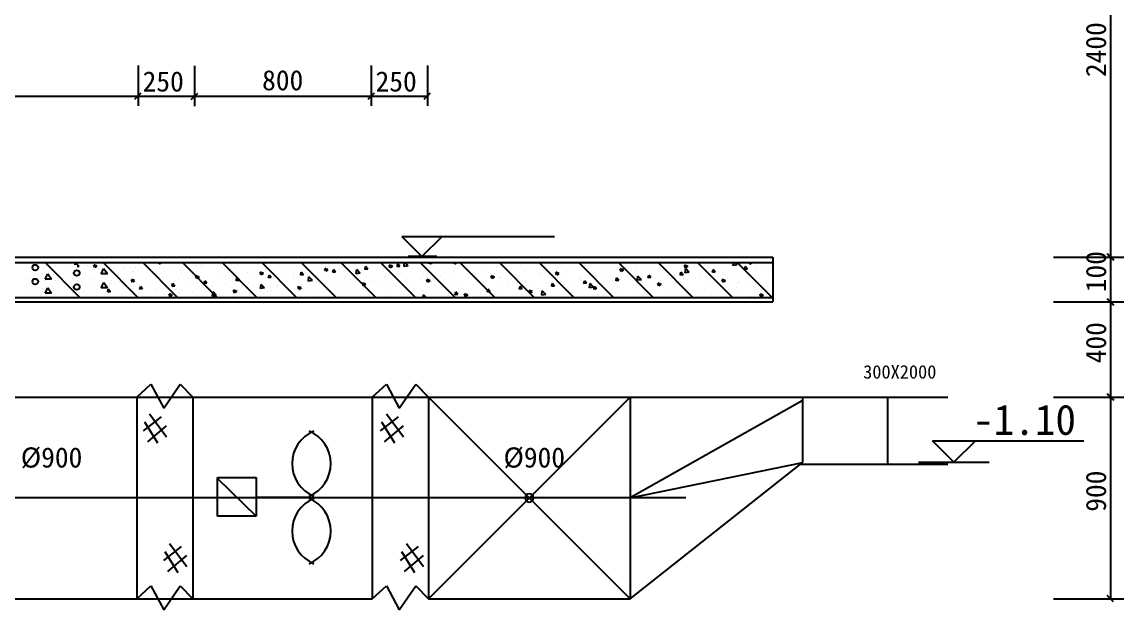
# Model space of a CAD drawing. Header units: metres. Extents: x 3364277 to 3396190, y 2270616 to 2304026.
# Drawn here: x 3379806 to 3396189, y 2279656 to 2288401 of the extents above; entities that cross this region are included whole.
import ezdxf

# ---------------------------------------------------------------- set-up
doc = ezdxf.new("R2010")
doc.units = ezdxf.units.M
doc.layers.add('PUB_DIM', color=3, linetype='Continuous')

# ---------------------------------------------------------------- blocks, each defined once
blk = doc.blocks.new('DI')
blk.add_lwpolyline([(-70.71, -70.71), (70.71, 70.71)])

msp = doc.modelspace()

# ---------------------------------------------------------------- linework, layer by layer
for p, q in [((3395990.26, 2288591.47), (3395988.96, 2283212.61)), ((3381530.24, 2287754.64), (3381530.24, 2287156.54)), ((3382370.24, 2287747.97), (3382370.24, 2287149.87)), ((3384996.91, 2287754.64), (3384996.91, 2287156.54)), ((3385833.57, 2287754.64), (3385833.57, 2287156.54)), ((3378511.91, 2287300.47), (3384996.91, 2287300.47)), ((3383356.91, 2287300.47), (3385833.57, 2287300.47)), ((3385452.24, 2285211.3), (3387721.41, 2285211.3)), ((3385452.24, 2285211.3), (3385752.24, 2284911.3)), ((3385752.24, 2284911.3), (3386052.24, 2285211.3)), ((3376862.27, 2284905.55), (3390967.66, 2284905.55)), ((3390967.66, 2284817.93), (3377595.6, 2284817.93)), ((3380666.36, 2284304.73), (3380153.16, 2284817.93)), ((3380597.68, 2284787.94), (3380601.13, 2284817.64)), ((3380653.04, 2284763.46), (3380601.11, 2284817.58)), ((3381529.84, 2284304.73), (3381016.63, 2284817.93)), ((3381078.48, 2284802.37), (3381078.48, 2284802.37)), ((3382119.09, 2284304.73), (3381605.89, 2284817.93)), ((3381844.03, 2284801.04), (3381838.36, 2284817.93)), ((3381869.15, 2284817.93), (3381844, 2284800.96)), ((3382129.93, 2284817.49), (3382129.93, 2284817.49)), ((3382708.35, 2284304.73), (3382195.15, 2284817.93)), ((3382489.66, 2284789.13), (3382489.66, 2284789.13)), ((3382759.75, 2284795.06), (3382759.75, 2284795.06)), ((3383297.6, 2284304.73), (3382784.4, 2284817.93)), ((3382836.42, 2284810.78), (3382836.42, 2284810.78)), ((3383003.31, 2284788.81), (3383003.31, 2284788.81)), ((3383115.63, 2284810.1), (3383115.63, 2284810.1)), ((3383886.86, 2284304.73), (3383373.66, 2284817.93)), ((3383426.99, 2284802.04), (3383426.99, 2284802.04)), ((3383835.66, 2284802.89), (3383835.66, 2284802.89)), ((3384476.11, 2284304.73), (3383962.91, 2284817.93)), ((3385065.37, 2284304.73), (3384552.17, 2284817.93)), ((3385654.63, 2284304.73), (3385141.42, 2284817.93)), ((3385383.35, 2284762.45), (3385391.06, 2284804.24)), ((3385423.18, 2284765.86), (3385391.04, 2284804.16)), ((3385485.84, 2284766.99), (3385491.77, 2284817.93)), ((3385545.11, 2284776.12), (3385504.99, 2284817.93)), ((3385531.87, 2284795.59), (3385531.87, 2284795.59)), ((3385971.81, 2284911.3), (3385548.99, 2284911.3)), ((3386243.88, 2284304.73), (3385730.68, 2284817.93)), ((3385732.21, 2284799.39), (3385732.21, 2284799.39)), ((3385901.35, 2284807.69), (3385861.5, 2284804.21)), ((3385861.53, 2284804.29), (3385864.04, 2284817.93)), ((3385901.35, 2284807.69), (3385892.76, 2284817.93)), ((3386236.52, 2284799.59), (3386230.37, 2284817.93)), ((3386263.8, 2284817.93), (3386236.5, 2284799.51)), ((3386833.14, 2284304.73), (3386319.93, 2284817.93)), ((3386435.25, 2284816.69), (3386435.25, 2284816.69)), ((3387422.39, 2284304.73), (3386909.19, 2284817.93)), ((3388011.65, 2284304.73), (3387498.45, 2284817.93)), ((3388600.9, 2284304.73), (3388087.7, 2284817.93)), ((3388360.08, 2284803.13), (3388360.08, 2284803.13)), ((3389190.16, 2284304.73), (3388676.96, 2284817.93)), ((3389779.41, 2284304.73), (3389266.21, 2284817.93)), ((3390368.67, 2284304.73), (3389855.47, 2284817.93)), ((3390286.56, 2284789.36), (3390286.56, 2284789.36)), ((3390291.69, 2284810.3), (3390291.69, 2284810.3)), ((3390437.18, 2284788.78), (3390377.89, 2284779.59)), ((3390377.91, 2284779.66), (3390382.36, 2284817.93)), ((3390437.18, 2284788.78), (3390409.22, 2284817.93)), ((3390957.93, 2284304.73), (3390444.72, 2284817.93)), ((3390629.01, 2284798.14), (3390622.37, 2284817.93)), ((3390658.45, 2284817.93), (3390628.99, 2284798.06)), ((3390967.66, 2284905.55), (3390967.66, 2284238.06)), ((3395139.91, 2284905.55), (3396188.96, 2284905.55)), ((3395139.95, 2284905.55), (3396188.96, 2284905.55)), ((3395988.96, 2284904.89), (3395988.96, 2284238.73)), ((3379968.24, 2284757.41), (3379968.24, 2284757.41)), ((3380110.14, 2284650.27), (3380110.14, 2284650.27)), ((3380134.91, 2284757.41), (3380134.91, 2284757.41)), ((3380150.39, 2284573.97), (3380190.59, 2284654.33)), ((3380190.59, 2284654.33), (3380244.2, 2284573.97)), ((3380276.81, 2284650.27), (3380276.81, 2284650.27)), ((3380301.58, 2284757.41), (3380301.58, 2284757.41)), ((3380468.24, 2284757.41), (3380468.24, 2284757.41)), ((3380653.04, 2284763.46), (3380626.31, 2284759.31)), ((3380634.91, 2284757.41), (3380634.91, 2284757.41)), ((3380776.01, 2284777.84), (3380776.01, 2284777.84)), ((3380801.58, 2284757.41), (3380801.58, 2284757.41)), ((3380919.08, 2284769.94), (3380872.4, 2284787.86)), ((3380885.94, 2284747.65), (3380872.42, 2284787.93)), ((3380919.08, 2284769.94), (3380885.92, 2284747.57)), ((3380941.07, 2284730.63), (3380941.07, 2284730.63)), ((3380968.24, 2284757.41), (3380968.24, 2284757.41)), ((3380980.34, 2284719.88), (3380980.34, 2284719.88)), ((3380981.32, 2284654.33), (3381021.53, 2284734.69)), ((3381075.14, 2284654.33), (3380981.32, 2284654.33)), ((3381021.53, 2284734.69), (3381075.14, 2284654.33)), ((3381068.69, 2284756.04), (3381068.69, 2284756.04)), ((3381107.74, 2284730.63), (3381107.74, 2284730.63)), ((3381112.75, 2284735.16), (3381112.75, 2284735.16)), ((3381134.91, 2284757.41), (3381134.91, 2284757.41)), ((3381330.97, 2284769.12), (3381330.97, 2284769.12)), ((3381336.23, 2284734.92), (3381336.23, 2284734.92)), ((3381455.04, 2284688.22), (3381455.04, 2284688.22)), ((3381457.48, 2284689.3), (3381457.48, 2284689.3)), ((3381497.86, 2284747.15), (3381497.86, 2284747.15)), ((3381692.11, 2284749.95), (3381692.11, 2284749.95)), ((3381801.3, 2284638.24), (3381801.3, 2284638.24)), ((3381918.9, 2284691.72), (3381918.9, 2284691.72)), ((3382047.99, 2284764.99), (3382047.99, 2284764.99)), ((3382171.38, 2284658.48), (3382171.38, 2284658.48)), ((3382338.28, 2284636.51), (3382338.28, 2284636.51)), ((3382437.31, 2284608.31), (3382390.63, 2284626.23)), ((3382404.17, 2284586.02), (3382390.66, 2284626.3)), ((3382403.87, 2284780.03), (3382403.87, 2284780.03)), ((3382472.22, 2284770.55), (3382472.22, 2284770.55)), ((3382818.48, 2284720.56), (3382818.48, 2284720.56)), ((3382878.46, 2284722.4), (3382878.46, 2284722.4)), ((3383155.22, 2284677.88), (3383155.22, 2284677.88)), ((3383267.25, 2284655.66), (3383267.25, 2284655.66)), ((3383395.4, 2284661.7), (3383348.72, 2284679.62)), ((3383362.26, 2284639.41), (3383348.74, 2284679.7)), ((3383395.4, 2284661.7), (3383362.24, 2284639.34)), ((3383424.35, 2284733.38), (3383424.35, 2284733.38)), ((3383470.66, 2284595.11), (3383478.37, 2284636.9)), ((3383510.48, 2284598.52), (3383478.34, 2284636.82)), ((3383497.51, 2284630.94), (3383497.51, 2284630.94)), ((3383676.83, 2284700.14), (3383676.83, 2284700.14)), ((3383815.78, 2284735.3), (3383815.78, 2284735.3)), ((3383843.73, 2284678.17), (3383843.73, 2284678.17)), ((3383988.66, 2284640.36), (3383948.81, 2284636.87)), ((3383948.83, 2284636.95), (3383956.54, 2284678.73)), ((3383988.66, 2284640.36), (3383956.52, 2284678.66)), ((3384172.4, 2284760.21), (3384172.4, 2284760.21)), ((3384204.57, 2284668.56), (3384204.57, 2284668.56)), ((3384353.49, 2284715.1), (3384306.81, 2284733.01)), ((3384320.35, 2284692.8), (3384306.83, 2284733.09)), ((3384353.49, 2284715.1), (3384320.32, 2284692.73)), ((3384466.83, 2284682.19), (3384426.98, 2284678.7)), ((3384427.01, 2284678.78), (3384434.71, 2284720.57)), ((3384466.83, 2284682.19), (3384434.69, 2284720.49)), ((3384514.69, 2284713.27), (3384514.69, 2284713.27)), ((3384833.61, 2284665.78), (3384774.32, 2284656.58)), ((3384774.35, 2284656.65), (3384781.71, 2284719.96)), ((3384833.61, 2284665.78), (3384781.69, 2284719.89)), ((3384860.95, 2284663.28), (3384860.95, 2284663.28)), ((3384945, 2284724.02), (3384905.16, 2284720.54)), ((3384905.18, 2284720.62), (3384912.89, 2284762.4)), ((3384945, 2284724.02), (3384912.87, 2284762.33)), ((3384929.8, 2284775.03), (3384929.8, 2284775.03)), ((3385182.28, 2284741.79), (3385182.28, 2284741.79)), ((3385311.57, 2284768.49), (3385264.89, 2284786.41)), ((3385278.43, 2284746.2), (3385264.92, 2284786.48)), ((3385311.57, 2284768.49), (3385278.41, 2284746.12)), ((3385349.18, 2284719.82), (3385349.18, 2284719.82)), ((3385423.18, 2284765.86), (3385383.33, 2284762.37)), ((3385545.11, 2284776.12), (3385485.82, 2284766.93)), ((3385770.21, 2284664.39), (3385770.21, 2284664.39)), ((3385878.13, 2284745.61), (3385878.13, 2284745.61)), ((3386022.7, 2284631.15), (3386022.7, 2284631.15)), ((3386121, 2284732.66), (3386121, 2284732.66)), ((3386214.86, 2284702.93), (3386214.86, 2284702.93)), ((3386509.79, 2284665.92), (3386509.79, 2284665.92)), ((3386557.15, 2284655.99), (3386557.15, 2284655.99)), ((3386687.73, 2284783.45), (3386687.73, 2284783.45)), ((3386829.81, 2284606.86), (3386783.13, 2284624.78)), ((3386796.67, 2284584.57), (3386783.15, 2284624.85)), ((3386854.63, 2284761.48), (3386854.63, 2284761.48)), ((3387160.15, 2284634.84), (3387160.15, 2284634.84)), ((3387232.04, 2284785.26), (3387232.04, 2284785.26)), ((3387275.66, 2284706.05), (3387275.66, 2284706.05)), ((3387516.04, 2284649.87), (3387516.04, 2284649.87)), ((3387528.15, 2284672.81), (3387528.15, 2284672.81)), ((3387541.98, 2284765.75), (3387541.98, 2284765.75)), ((3387574.33, 2284738.32), (3387574.33, 2284738.32)), ((3387695.04, 2284650.83), (3387695.04, 2284650.83)), ((3387787.89, 2284660.25), (3387741.21, 2284678.17)), ((3387754.75, 2284637.96), (3387741.24, 2284678.25)), ((3387787.89, 2284660.25), (3387754.73, 2284637.88)), ((3387871.92, 2284664.91), (3387871.92, 2284664.91)), ((3387920.59, 2284688.33), (3387920.59, 2284688.33)), ((3387930.77, 2284699.01), (3387930.77, 2284699.01)), ((3388227.8, 2284679.95), (3388227.8, 2284679.95)), ((3388257.33, 2284645.65), (3388257.33, 2284645.65)), ((3388319.56, 2284632.28), (3388319.56, 2284632.28)), ((3388479.3, 2284778.65), (3388479.3, 2284778.65)), ((3388583.68, 2284694.98), (3388583.68, 2284694.98)), ((3388745.98, 2284713.64), (3388699.3, 2284731.56)), ((3388712.84, 2284691.35), (3388699.32, 2284731.64)), ((3388745.98, 2284713.64), (3388712.82, 2284691.27)), ((3388781.11, 2284747.7), (3388781.11, 2284747.7)), ((3388868.1, 2284711.92), (3388868.1, 2284711.92)), ((3388937.77, 2284770.66), (3388937.77, 2284770.66)), ((3388939.56, 2284710.02), (3388939.56, 2284710.02)), ((3389033.6, 2284714.46), (3389033.6, 2284714.46)), ((3389116.24, 2284595.67), (3389123.95, 2284637.46)), ((3389156.06, 2284599.08), (3389123.93, 2284637.38)), ((3389154.88, 2284635.51), (3389154.88, 2284635.51)), ((3389200.49, 2284692.49), (3389200.49, 2284692.49)), ((3389256.89, 2284645.18), (3389256.89, 2284645.18)), ((3389274.51, 2284727.98), (3389274.51, 2284727.98)), ((3389295.44, 2284725.06), (3389295.44, 2284725.06)), ((3389510.76, 2284650.54), (3389510.76, 2284650.54)), ((3389634.24, 2284640.91), (3389594.39, 2284637.42)), ((3389594.41, 2284637.51), (3389602.12, 2284679.29)), ((3389634.24, 2284640.91), (3389602.1, 2284679.21)), ((3389616.8, 2284681.04), (3389616.8, 2284681.04)), ((3389621.52, 2284637.06), (3389621.52, 2284637.06)), ((3389651.33, 2284740.09), (3389651.33, 2284740.09)), ((3389704.06, 2284767.03), (3389657.39, 2284784.95)), ((3389670.93, 2284744.75), (3389657.41, 2284785.03)), ((3389725.69, 2284678.44), (3389666.39, 2284669.24)), ((3389666.42, 2284669.31), (3389673.78, 2284732.63)), ((3389704.06, 2284767.03), (3389670.9, 2284744.67)), ((3389725.69, 2284678.44), (3389673.76, 2284732.56)), ((3389866.64, 2284665.58), (3389866.64, 2284665.58)), ((3389963.06, 2284631.05), (3389963.06, 2284631.05)), ((3390007.21, 2284755.13), (3390007.21, 2284755.13)), ((3390112.41, 2284682.75), (3390072.56, 2284679.26)), ((3390072.59, 2284679.34), (3390080.3, 2284721.13)), ((3390112.41, 2284682.75), (3390080.27, 2284721.05)), ((3390222.52, 2284680.62), (3390222.52, 2284680.62)), ((3390363.09, 2284770.17), (3390363.09, 2284770.17)), ((3390539.05, 2284756.12), (3390539.05, 2284756.12)), ((3390590.59, 2284724.58), (3390550.74, 2284721.09)), ((3390550.76, 2284721.18), (3390558.47, 2284762.96)), ((3390590.58, 2284724.58), (3390558.45, 2284762.88)), ((3390578.41, 2284695.65), (3390578.41, 2284695.65)), ((3390633.98, 2284763.36), (3390633.98, 2284763.36)), ((3390705.94, 2284734.15), (3390705.94, 2284734.15)), ((3390718.97, 2284785.2), (3390718.97, 2284785.2)), ((3390784.52, 2284776.01), (3390784.52, 2284776.01)), ((3390934.29, 2284710.69), (3390934.29, 2284710.69)), ((3379884.91, 2284590.75), (3379884.91, 2284590.75)), ((3379968.24, 2284549.14), (3379968.24, 2284549.14)), ((3380051.58, 2284590.75), (3380051.58, 2284590.75)), ((3380134.91, 2284549.14), (3380134.91, 2284549.14)), ((3380244.2, 2284573.97), (3380147.57, 2284573.97)), ((3380218.24, 2284590.75), (3380218.24, 2284590.75)), ((3380301.58, 2284549.14), (3380301.58, 2284549.14)), ((3380384.91, 2284590.75), (3380384.91, 2284590.75)), ((3380468.24, 2284549.14), (3380468.24, 2284549.14)), ((3380551.58, 2284590.75), (3380551.58, 2284590.75)), ((3380634.91, 2284549.14), (3380634.91, 2284549.14)), ((3380718.24, 2284590.75), (3380718.24, 2284590.75)), ((3380801.58, 2284549.14), (3380801.58, 2284549.14)), ((3380832.83, 2284594.85), (3380832.83, 2284594.85)), ((3380884.91, 2284590.75), (3380884.91, 2284590.75)), ((3380941.07, 2284522.35), (3380941.07, 2284522.35)), ((3380968.24, 2284549.14), (3380968.24, 2284549.14)), ((3380981.32, 2284446.05), (3381021.53, 2284526.41)), ((3381021.53, 2284526.41), (3381075.14, 2284446.05)), ((3381051.58, 2284590.75), (3381051.58, 2284590.75)), ((3381107.74, 2284522.35), (3381107.74, 2284522.35)), ((3381120.86, 2284513.23), (3381120.86, 2284513.23)), ((3381134.91, 2284549.14), (3381134.91, 2284549.14)), ((3381218.24, 2284590.75), (3381218.24, 2284590.75)), ((3381253.86, 2284539.42), (3381253.86, 2284539.42)), ((3381479.23, 2284554.92), (3381432.55, 2284572.84)), ((3381446.09, 2284532.63), (3381432.57, 2284572.91)), ((3381479.23, 2284554.92), (3381446.06, 2284532.55)), ((3381463.15, 2284466.29), (3381463.15, 2284466.29)), ((3381506.35, 2284506.18), (3381506.35, 2284506.18)), ((3381557.97, 2284427.77), (3381565.67, 2284469.56)), ((3381597.79, 2284431.18), (3381565.65, 2284469.48)), ((3381673.24, 2284484.21), (3381673.24, 2284484.21)), ((3381846.27, 2284622.56), (3381846.27, 2284622.56)), ((3382075.96, 2284473.02), (3382036.12, 2284469.53)), ((3382036.14, 2284469.6), (3382043.85, 2284511.39)), ((3382075.96, 2284473.02), (3382043.82, 2284511.32)), ((3382138.04, 2284595.56), (3382138.04, 2284595.56)), ((3382235.06, 2284555.83), (3382235.06, 2284555.83)), ((3382437.31, 2284608.31), (3382404.15, 2284585.94)), ((3382480.33, 2284548.62), (3382480.33, 2284548.62)), ((3382554.14, 2284514.85), (3382514.29, 2284511.36)), ((3382514.31, 2284511.44), (3382522.02, 2284553.23)), ((3382554.14, 2284514.85), (3382522, 2284553.15)), ((3382623.85, 2284489.09), (3382623.85, 2284489.09)), ((3382759.31, 2284581.08), (3382759.31, 2284581.08)), ((3382826.59, 2284498.63), (3382826.59, 2284498.63)), ((3383032.31, 2284556.69), (3382992.46, 2284553.2)), ((3382992.49, 2284553.27), (3383000.19, 2284595.06)), ((3383032.31, 2284556.69), (3383000.17, 2284594.99)), ((3383011.8, 2284547.84), (3383011.8, 2284547.84)), ((3383178.69, 2284525.87), (3383178.69, 2284525.87)), ((3383245.46, 2284469.44), (3383245.46, 2284469.44)), ((3383351.36, 2284435.95), (3383358.72, 2284499.27)), ((3383410.63, 2284445.08), (3383358.7, 2284499.2)), ((3383510.48, 2284598.52), (3383470.64, 2284595.03)), ((3383599.73, 2284470.44), (3383599.73, 2284470.44)), ((3383601.34, 2284484.47), (3383601.34, 2284484.47)), ((3383656.04, 2284588.92), (3383656.04, 2284588.92)), ((3383843.77, 2284580.96), (3383843.77, 2284580.96)), ((3383955.55, 2284446.68), (3383908.87, 2284464.6)), ((3383922.41, 2284424.39), (3383908.89, 2284464.68)), ((3383957.22, 2284499.51), (3383957.22, 2284499.51)), ((3384044.83, 2284522.19), (3384044.83, 2284522.19)), ((3384122.12, 2284555.43), (3384062.83, 2284546.23)), ((3384062.85, 2284546.3), (3384070.22, 2284609.61)), ((3384122.12, 2284555.43), (3384070.19, 2284609.55)), ((3384180.5, 2284538.28), (3384180.5, 2284538.28)), ((3384264.76, 2284622.74), (3384264.76, 2284622.74)), ((3384313.1, 2284514.55), (3384313.1, 2284514.55)), ((3384517.25, 2284589.5), (3384517.25, 2284589.5)), ((3384522.79, 2284491.34), (3384522.79, 2284491.34)), ((3384593.36, 2284601.83), (3384593.36, 2284601.83)), ((3384668.98, 2284529.58), (3384668.98, 2284529.58)), ((3384684.14, 2284567.52), (3384684.14, 2284567.52)), ((3384913.63, 2284500.07), (3384866.95, 2284517.99)), ((3384880.5, 2284477.78), (3384866.98, 2284518.07)), ((3384913.63, 2284500.07), (3384880.47, 2284477.71)), ((3384982.15, 2284535.09), (3384982.15, 2284535.09)), ((3385024.86, 2284544.62), (3385024.86, 2284544.62)), ((3385105.17, 2284512.09), (3385105.17, 2284512.09)), ((3385197.68, 2284620.61), (3385197.68, 2284620.61)), ((3385240.18, 2284470.11), (3385240.18, 2284470.11)), ((3385357.66, 2284478.85), (3385357.66, 2284478.85)), ((3385370.94, 2284468.35), (3385370.94, 2284468.35)), ((3385380.75, 2284559.66), (3385380.75, 2284559.66)), ((3385539.97, 2284573.66), (3385539.97, 2284573.66)), ((3385596.06, 2284485.14), (3385596.06, 2284485.14)), ((3385736.63, 2284574.69), (3385736.63, 2284574.69)), ((3385871.72, 2284553.47), (3385825.04, 2284571.38)), ((3385838.58, 2284531.18), (3385825.06, 2284571.46)), ((3385871.72, 2284553.47), (3385838.56, 2284531.1)), ((3385886.23, 2284523.68), (3385886.23, 2284523.68)), ((3385951.94, 2284500.18), (3385951.94, 2284500.18)), ((3386092.51, 2284589.73), (3386092.51, 2284589.73)), ((3386189.59, 2284609.18), (3386189.59, 2284609.18)), ((3386222.97, 2284481), (3386222.97, 2284481)), ((3386307.83, 2284515.22), (3386307.83, 2284515.22)), ((3386448.39, 2284604.77), (3386448.39, 2284604.77)), ((3386610.62, 2284553.75), (3386610.62, 2284553.75)), ((3386663.71, 2284530.25), (3386663.71, 2284530.25)), ((3386829.81, 2284606.86), (3386796.64, 2284584.49)), ((3386804.27, 2284619.8), (3386804.27, 2284619.8)), ((3386863.11, 2284520.51), (3386863.11, 2284520.51)), ((3386898.58, 2284599.18), (3386898.58, 2284599.18)), ((3386903.41, 2284606.01), (3386903.41, 2284606.01)), ((3387019.59, 2284545.29), (3387019.59, 2284545.29)), ((3387030.01, 2284498.54), (3387030.01, 2284498.54)), ((3387203.55, 2284428.33), (3387211.25, 2284470.12)), ((3387243.37, 2284431.74), (3387211.23, 2284470.04)), ((3387240.15, 2284563.33), (3387240.15, 2284563.33)), ((3387287.37, 2284532.45), (3387287.37, 2284532.45)), ((3387375.47, 2284560.32), (3387375.47, 2284560.32)), ((3387582.44, 2284516.39), (3387582.44, 2284516.39)), ((3387676.16, 2284465.71), (3387676.16, 2284465.71)), ((3387721.54, 2284473.57), (3387681.7, 2284470.09)), ((3387681.72, 2284470.16), (3387689.43, 2284511.95)), ((3387721.54, 2284473.57), (3387689.4, 2284511.87)), ((3387731.35, 2284575.36), (3387731.35, 2284575.36)), ((3387928.7, 2284466.4), (3387928.7, 2284466.4)), ((3388087.23, 2284590.4), (3388087.23, 2284590.4)), ((3388116.07, 2284595.4), (3388116.07, 2284595.4)), ((3388199.72, 2284515.41), (3388159.87, 2284511.92)), ((3388159.89, 2284512), (3388167.6, 2284553.79)), ((3388199.72, 2284515.41), (3388167.58, 2284553.71)), ((3388243.43, 2284448.62), (3388250.8, 2284511.93)), ((3388302.7, 2284457.75), (3388250.77, 2284511.86)), ((3388348.04, 2284445.23), (3388301.36, 2284463.15)), ((3388314.9, 2284422.94), (3388301.38, 2284463.23)), ((3388368.56, 2284562.16), (3388368.56, 2284562.16)), ((3388443.12, 2284605.43), (3388443.12, 2284605.43)), ((3388535.46, 2284540.19), (3388535.46, 2284540.19)), ((3388599.62, 2284598.71), (3388599.62, 2284598.71)), ((3388677.89, 2284557.24), (3388638.04, 2284553.76)), ((3388638.07, 2284553.83), (3388645.78, 2284595.62)), ((3388677.89, 2284557.24), (3388645.75, 2284595.54)), ((3388708.35, 2284565.54), (3388708.35, 2284565.54)), ((3388799, 2284620.47), (3388799, 2284620.47)), ((3388945.88, 2284548.73), (3388945.88, 2284548.73)), ((3389014.19, 2284568.09), (3388954.9, 2284558.9)), ((3388954.92, 2284558.97), (3388962.29, 2284622.28)), ((3388956.49, 2284484.76), (3388956.49, 2284484.76)), ((3389014.19, 2284568.09), (3388962.27, 2284622.21)), ((3389097.14, 2284498.8), (3389097.14, 2284498.8)), ((3389156.06, 2284599.08), (3389116.22, 2284595.59)), ((3389306.13, 2284498.62), (3389259.45, 2284516.54)), ((3389272.99, 2284476.33), (3389259.47, 2284516.62)), ((3389306.13, 2284498.62), (3389272.97, 2284476.25)), ((3389282.62, 2284506.05), (3389282.62, 2284506.05)), ((3389645.68, 2284578.44), (3389645.68, 2284578.44)), ((3389874.01, 2284603.82), (3389874.01, 2284603.82)), ((3390034.47, 2284511.71), (3390034.47, 2284511.71)), ((3390040.91, 2284581.85), (3390040.91, 2284581.85)), ((3390264.21, 2284552.01), (3390217.53, 2284569.93)), ((3390231.07, 2284529.73), (3390217.56, 2284570.01)), ((3390264.21, 2284552.01), (3390231.05, 2284529.65)), ((3390299.8, 2284588.37), (3390299.8, 2284588.37)), ((3390461.94, 2284526.42), (3390461.94, 2284526.42)), ((3390642.09, 2284541.43), (3390642.09, 2284541.43)), ((3390714.43, 2284493.18), (3390714.43, 2284493.18)), ((3390881.32, 2284471.2), (3390881.32, 2284471.2)), ((3379884.91, 2284382.47), (3379884.91, 2284382.47)), ((3380051.58, 2284382.47), (3380051.58, 2284382.47)), ((3380110.14, 2284441.99), (3380110.14, 2284441.99)), ((3380244.2, 2284365.69), (3380147.57, 2284365.69)), ((3380150.39, 2284365.69), (3380190.59, 2284446.05)), ((3380190.59, 2284446.05), (3380244.2, 2284365.69)), ((3380218.24, 2284382.47), (3380218.24, 2284382.47)), ((3380276.81, 2284441.99), (3380276.81, 2284441.99)), ((3380384.91, 2284382.47), (3380384.91, 2284382.47)), ((3380551.58, 2284382.47), (3380551.58, 2284382.47)), ((3380718.24, 2284382.47), (3380718.24, 2284382.47)), ((3380884.91, 2284382.47), (3380884.91, 2284382.47)), ((3381075.14, 2284446.05), (3380981.32, 2284446.05)), ((3381051.58, 2284382.47), (3381051.58, 2284382.47)), ((3381119.62, 2284389.35), (3381079.77, 2284385.86)), ((3381079.79, 2284385.93), (3381087.5, 2284427.72)), ((3381119.62, 2284389.35), (3381087.48, 2284427.65)), ((3381096.21, 2284358.26), (3381096.21, 2284358.26)), ((3381110.17, 2284379.22), (3381110.17, 2284379.22)), ((3381218.24, 2284382.47), (3381218.24, 2284382.47)), ((3381466.05, 2284394.25), (3381466.05, 2284394.25)), ((3381597.79, 2284431.18), (3381557.94, 2284427.7)), ((3381681.37, 2284319.74), (3381681.37, 2284319.74)), ((3381809.4, 2284416.31), (3381809.4, 2284416.31)), ((3381821.93, 2284409.29), (3381821.93, 2284409.29)), ((3382039.37, 2284339.9), (3381992.7, 2284357.82)), ((3382006.24, 2284317.61), (3381992.72, 2284357.89)), ((3382039.37, 2284339.9), (3382006.21, 2284317.53)), ((3382037.25, 2284334.78), (3382037.25, 2284334.78)), ((3382094.28, 2284428.78), (3382094.28, 2284428.78)), ((3382146.14, 2284373.63), (3382146.14, 2284373.63)), ((3382177.81, 2284424.33), (3382177.81, 2284424.33)), ((3382346.76, 2284395.54), (3382346.76, 2284395.54)), ((3382393.13, 2284349.81), (3382393.13, 2284349.81)), ((3382488.43, 2284326.69), (3382488.43, 2284326.69)), ((3382513.66, 2284373.57), (3382513.66, 2284373.57)), ((3382533.69, 2284439.36), (3382533.69, 2284439.36)), ((3382699.13, 2284334.74), (3382639.84, 2284325.54)), ((3382639.86, 2284325.61), (3382647.23, 2284388.92)), ((3382699.13, 2284334.74), (3382647.21, 2284388.85)), ((3382749.01, 2284364.85), (3382749.01, 2284364.85)), ((3382889.58, 2284454.4), (3382889.58, 2284454.4)), ((3382934.69, 2284318.14), (3382934.69, 2284318.14)), ((3382997.46, 2284393.29), (3382950.78, 2284411.21)), ((3382964.32, 2284371), (3382950.81, 2284411.28)), ((3382997.46, 2284393.29), (3382964.3, 2284370.92)), ((3383012.64, 2284422.35), (3383012.64, 2284422.35)), ((3383104.89, 2284379.89), (3383104.89, 2284379.89)), ((3383163.32, 2284455.95), (3383163.32, 2284455.95)), ((3383410.63, 2284445.08), (3383351.33, 2284435.89)), ((3383401.43, 2284355.62), (3383401.43, 2284355.62)), ((3383460.77, 2284394.92), (3383460.77, 2284394.92)), ((3383505.61, 2284409.01), (3383505.61, 2284409.01)), ((3383816.65, 2284409.96), (3383816.65, 2284409.96)), ((3383851.87, 2284359.03), (3383851.87, 2284359.03)), ((3383852.21, 2284437.2), (3383852.21, 2284437.2)), ((3383955.55, 2284446.68), (3383922.39, 2284424.32)), ((3384019.11, 2284415.22), (3384019.11, 2284415.22)), ((3384172.54, 2284425), (3384172.54, 2284425)), ((3384188.61, 2284316.35), (3384188.61, 2284316.35)), ((3384433.62, 2284455.45), (3384433.62, 2284455.45)), ((3384440.14, 2284359.79), (3384440.14, 2284359.79)), ((3384528.42, 2284440.03), (3384528.42, 2284440.03)), ((3384692.63, 2284326.55), (3384692.63, 2284326.55)), ((3384822.41, 2284388.71), (3384822.41, 2284388.71)), ((3384869.05, 2284441.35), (3384869.05, 2284441.35)), ((3384884.3, 2284455.07), (3384884.3, 2284455.07)), ((3385205.79, 2284398.68), (3385205.79, 2284398.68)), ((3385211.2, 2284321.98), (3385211.2, 2284321.98)), ((3385524.56, 2284456.88), (3385524.56, 2284456.88)), ((3385548.08, 2284351.74), (3385548.08, 2284351.74)), ((3385759.73, 2284401.62), (3385759.73, 2284401.62)), ((3385769.38, 2284304.73), (3385776.73, 2284344.61)), ((3385808.85, 2284306.23), (3385776.71, 2284344.53)), ((3385808.85, 2284306.23), (3385791.63, 2284304.73)), ((3385945.59, 2284401.45), (3385945.59, 2284401.45)), ((3386148.53, 2284334.88), (3386148.53, 2284334.88)), ((3386198.08, 2284368.21), (3386198.08, 2284368.21)), ((3386287.02, 2284348.07), (3386247.18, 2284344.58)), ((3386247.2, 2284344.66), (3386254.91, 2284386.45)), ((3386287.02, 2284348.07), (3386254.88, 2284386.37)), ((3386364.97, 2284346.24), (3386364.97, 2284346.24)), ((3386431.87, 2284338.45), (3386385.19, 2284356.36)), ((3386398.73, 2284316.16), (3386385.21, 2284356.44)), ((3386431.87, 2284338.45), (3386398.71, 2284316.08)), ((3386565.26, 2284434.06), (3386565.26, 2284434.06)), ((3386765.2, 2284389.9), (3386725.35, 2284386.42)), ((3386725.37, 2284386.49), (3386733.08, 2284428.28)), ((3386765.2, 2284389.9), (3386733.06, 2284428.2)), ((3386911.52, 2284384.08), (3386911.52, 2284384.08)), ((3387243.37, 2284431.74), (3387203.52, 2284428.25)), ((3387248.26, 2284341.4), (3387248.26, 2284341.4)), ((3387389.95, 2284391.84), (3387343.28, 2284409.76)), ((3387356.82, 2284369.55), (3387343.3, 2284409.83)), ((3387389.95, 2284391.84), (3387356.79, 2284369.47)), ((3387451.04, 2284443.11), (3387451.04, 2284443.11)), ((3387591.2, 2284347.4), (3387531.91, 2284338.21)), ((3387531.94, 2284338.27), (3387539.3, 2284401.59)), ((3387591.2, 2284347.4), (3387539.28, 2284401.52)), ((3387648.67, 2284311), (3387648.67, 2284311)), ((3387703.53, 2284409.87), (3387703.53, 2284409.87)), ((3387870.42, 2284387.89), (3387870.42, 2284387.89)), ((3388004.55, 2284326.04), (3388004.55, 2284326.04)), ((3388064.95, 2284398.97), (3388064.95, 2284398.97)), ((3388302.7, 2284457.75), (3388243.41, 2284448.55)), ((3388265.44, 2284423.72), (3388265.44, 2284423.72)), ((3388291.45, 2284332.46), (3388291.45, 2284332.46)), ((3388348.04, 2284445.23), (3388314.88, 2284422.86)), ((3388360.43, 2284341.08), (3388360.43, 2284341.08)), ((3388453.75, 2284332.24), (3388453.75, 2284332.24)), ((3388607.73, 2284376.78), (3388607.73, 2284376.78)), ((3388716.32, 2284356.11), (3388716.32, 2284356.11)), ((3388953.99, 2284326.8), (3388953.99, 2284326.8)), ((3389072.2, 2284371.15), (3389072.2, 2284371.15)), ((3389208.98, 2284451.52), (3389208.98, 2284451.52)), ((3389375.87, 2284429.55), (3389375.87, 2284429.55)), ((3389428.08, 2284386.19), (3389428.08, 2284386.19)), ((3389485.93, 2284432.07), (3389485.93, 2284432.07)), ((3389624.91, 2284459.11), (3389624.91, 2284459.11)), ((3389783.96, 2284401.22), (3389783.96, 2284401.22)), ((3389796.9, 2284374.12), (3389796.9, 2284374.12)), ((3389874.72, 2284365.33), (3389874.72, 2284365.33)), ((3389971.17, 2284409.12), (3389971.17, 2284409.12)), ((3390049.39, 2284340.88), (3390049.39, 2284340.88)), ((3390139.84, 2284416.26), (3390139.84, 2284416.26)), ((3390216.29, 2284318.91), (3390216.29, 2284318.91)), ((3390307.9, 2284366.45), (3390307.9, 2284366.45)), ((3390423.26, 2284444.97), (3390423.26, 2284444.97)), ((3390495.72, 2284431.29), (3390495.72, 2284431.29)), ((3390650.19, 2284319.5), (3390650.19, 2284319.5)), ((3390824.36, 2284336.99), (3390777.68, 2284354.91)), ((3390791.22, 2284314.71), (3390777.71, 2284354.99)), ((3390824.36, 2284336.99), (3390791.2, 2284314.62)), ((3390812.05, 2284378.23), (3390812.05, 2284378.23)), ((3390851.61, 2284446.33), (3390851.61, 2284446.33)), ((3377995.6, 2284238.06), (3390967.66, 2284238.06)), ((3395139.95, 2284238.06), (3396188.96, 2284238.06)), ((3395140, 2284238.06), (3396188.96, 2284238.06)), ((3395988.96, 2284237.39), (3395988.96, 2282823.02)), ((3377995.6, 2282822.35), (3390967.66, 2282822.35)), ((3381513.94, 2282822.35), (3381513.94, 2279822.35)), ((3382347.27, 2282822.35), (3385013.94, 2282822.35)), ((3382347.27, 2282822.35), (3382347.27, 2279822.35)), ((3385013.94, 2282822.35), (3385013.94, 2279822.35)), ((3385847.27, 2282822.35), (3388847.27, 2279822.35)), ((3388847.27, 2282822.35), (3385847.27, 2279822.35)), ((3385847.27, 2282822.35), (3385847.27, 2279822.35)), ((3388847.27, 2282822.35), (3388847.27, 2279822.35)), ((3391413.94, 2281847.35), (3391413.94, 2282822.35)), ((3392680.6, 2281822.35), (3392680.6, 2282822.35)), ((3395139.79, 2282822.35), (3396188.96, 2282822.35)), ((3395139.83, 2282822.35), (3396188.96, 2282822.35)), ((3391405.6, 2282767.35), (3388847.27, 2281322.35)), ((3395988.96, 2282821.68), (3395988.96, 2279823.02)), ((3381613.94, 2282320.68), (3381880.6, 2282529.02)), ((3381702.27, 2282572.35), (3381955.6, 2282232.35)), ((3385133.94, 2282320.68), (3385400.6, 2282529.02)), ((3385222.27, 2282572.35), (3385475.6, 2282232.35)), ((3381628.94, 2282454.02), (3381822.27, 2282142.35)), ((3381673.94, 2282157.35), (3381955.6, 2282395.68)), ((3385148.94, 2282454.02), (3385342.27, 2282142.35)), ((3385193.94, 2282157.35), (3385475.6, 2282395.68)), ((3393343.42, 2282173.88), (3395593.42, 2282173.88)), ((3393661.62, 2281855.68), (3393343.42, 2282173.88)), ((3393979.81, 2282173.88), (3393661.62, 2281855.68)), ((3388847.27, 2281322.35), (3391413.94, 2281847.35)), ((3393136.62, 2281855.68), (3394186.62, 2281855.68)), ((3382710.6, 2281050.68), (3382710.6, 2281627.35)), ((3382710.6, 2281627.35), (3383285.6, 2281627.35)), ((3382710.6, 2281610.68), (3383285.6, 2281050.68)), ((3383285.6, 2281627.35), (3383285.6, 2281050.68)), ((3389677.27, 2281322.35), (3376505.6, 2281322.35)), ((3383285.6, 2281050.68), (3382710.6, 2281050.68)), ((3381912.27, 2280392.35), (3382178.94, 2280600.68)), ((3382000.6, 2280644.02), (3382253.94, 2280304.02)), ((3385432.27, 2280392.35), (3385698.94, 2280600.68)), ((3385520.6, 2280644.02), (3385773.94, 2280304.02)), ((3381927.27, 2280525.68), (3382120.6, 2280214.02)), ((3381972.27, 2280229.02), (3382253.94, 2280467.35)), ((3385447.27, 2280525.68), (3385640.6, 2280214.02)), ((3385492.27, 2280229.02), (3385773.94, 2280467.35)), ((3376862.27, 2279822.35), (3382395.6, 2279822.35)), ((3382347.27, 2279822.35), (3385013.94, 2279822.35)), ((3395139.79, 2279822.35), (3396188.96, 2279822.35))]:
    msp.add_line(p, q)
for points in [[(3390967.66, 2284817.93), (3376928.94, 2284817.93)], [(3377928.94, 2282889.02), (3377928.94, 2284304.73), (3390967.66, 2284304.73)], [(3381513.94, 2282822.35), (3381722.27, 2283015.68)], [(3381722.27, 2283015.68), (3381912.27, 2282655.68)], [(3381912.27, 2282655.68), (3382158.94, 2283015.68)], [(3382158.94, 2283015.68), (3382347.27, 2282822.35)], [(3385013.94, 2282822.35), (3385222.27, 2283015.68)], [(3385222.27, 2283015.68), (3385412.27, 2282655.68)], [(3385412.27, 2282655.68), (3385658.94, 2283015.68)], [(3385658.94, 2283015.68), (3385847.27, 2282822.35)], [(3377995.6, 2282822.35), (3381513.94, 2282822.35)], [(3385847.27, 2282822.35), (3388847.27, 2282822.35)], [(3388847.27, 2282822.35), (3393568.85, 2282822.35)], [(3388847.27, 2279822.35), (3391382.25, 2281822.35)], [(3391382.25, 2281822.35), (3393568.85, 2281822.35)], [(3384092.27, 2281330.68), (3383285.6, 2281330.68)], [(3381513.94, 2279822.35), (3381722.27, 2280015.68)], [(3381722.27, 2280015.68), (3381912.27, 2279655.68)], [(3381912.27, 2279655.68), (3382158.94, 2280015.68)], [(3382158.94, 2280015.68), (3382347.27, 2279822.35)], [(3385013.94, 2279822.35), (3385222.27, 2280015.68)], [(3385222.27, 2280015.68), (3385412.27, 2279655.68)], [(3385412.27, 2279655.68), (3385658.94, 2280015.68)], [(3385658.94, 2280015.68), (3385847.27, 2279822.35)], [(3377995.6, 2279822.35), (3381513.94, 2279822.35)], [(3385847.27, 2279822.35), (3388847.27, 2279822.35)]]:
    msp.add_lwpolyline(points)
msp.add_lwpolyline([(3387284.56, 2281322.35, 1), (3387409.98, 2281322.35, 1)], format="xyb", close=True)
for centre in [(3380002.96, 2284748.08), (3380619.46, 2284667.72), (3380002.96, 2284539.8), (3380619.46, 2284459.44)]:
    msp.add_circle(centre, 42.36)
for centre, start, end in [((3384348.04, 2281832.35), 112.99, 247.01), ((3383869.84, 2281832.35), 292.99, 67.01), ((3384348.04, 2280829.02), 112.99, 247.01), ((3383869.84, 2280829.02), 292.99, 67.01)]:
    msp.add_arc(centre, 526.84, start, end)

# ---------------------------------------------------------------- block references
at = {"xscale": 0.67, "yscale": 0.67, "zscale": 0.67}
for p in [(3381530.24, 2287300.47), (3382370.24, 2287293.81), (3384996.91, 2287300.47), (3385833.57, 2287300.47)]:
    msp.add_blockref('DI', p, dxfattribs=at)
at = {"layer": 'PUB_DIM', "xscale": 0.67, "yscale": 0.67, "zscale": 0.67}
for p, rotation in [((3395988.29, 2284906.22), 90), ((3395989.62, 2284904.89), 270), ((3395988.29, 2284238.73), 90), ((3395989.62, 2284237.39), 270), ((3395988.29, 2282823.02), 90), ((3395989.62, 2282821.68), 270), ((3395988.29, 2279823.02), 90)]:
    msp.add_blockref('DI', p, dxfattribs=dict(at, rotation=rotation))

# ---------------------------------------------------------------- texts
for s, p in [('2400', (3395922.09, 2287581.87)), ('100', (3395922.09, 2284381.33)), ('400', (3395922.09, 2283324.49)), ('900', (3395922.09, 2281116.63))]:
    msp.add_text(s, height=300, rotation=90).set_placement(p)
for s, height, p in [('250', 300, (3381598.37, 2287367.31)), ('800', 300, (3383375, 2287385.44)), ('250', 300, (3385061.7, 2287367.31)), ('300X2000', 200, (3392311.49, 2283097.35)), ('-1.10', 450, (3393945.68, 2282260.23)), ('%%c900', 300, (3379787.27, 2281774.02)), ('%%c900', 300, (3386963.94, 2281774.02))]:
    msp.add_text(s, height=height).set_placement(p)

doc.saveas('drawing.dxf')
